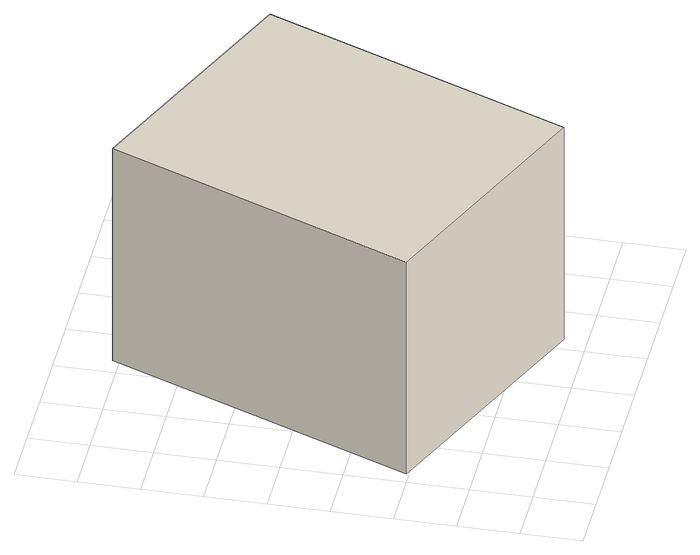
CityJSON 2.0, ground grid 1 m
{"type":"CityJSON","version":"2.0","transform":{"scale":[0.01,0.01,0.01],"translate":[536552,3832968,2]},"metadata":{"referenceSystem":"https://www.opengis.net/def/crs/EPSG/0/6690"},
"CityObjects":{
"building1":{"type":"Building","attributes":{"class":"3001","measuredHeight":4,"BuildingDetailAttribute.specifiedBuildingCoverageRate":0.6,"BuildingDetailAttribute.surveyYear":2017,"BuildingTsunamiRiskAttribute.description":"1","BuildingTsunamiRiskAttribute.rank":"2","BuildingTsunamiRiskAttribute.depth":0.66,"BuildingHighTideRiskAttribute.description":"1","BuildingHighTideRiskAttribute.rank":"3","BuildingHighTideRiskAttribute.depth":3.16,"BuildingIDAttribute.prefecture":"27","BuildingIDAttribute.city":"27125"},"geometry":[{"type":"Solid","lod":"1","boundaries":[[[[0,1,2,3]],[[2,4,5,3]],[[1,6,4,2]],[[0,7,6,1]],[[3,5,7,0]],[[4,6,7,5]]]]}]}
},
"vertices":[
[23,205,99],[233,712,99],[637,545,99],[428,38,99],[637,545,500],[428,38,500],[233,712,500],[23,205,500]
]}
